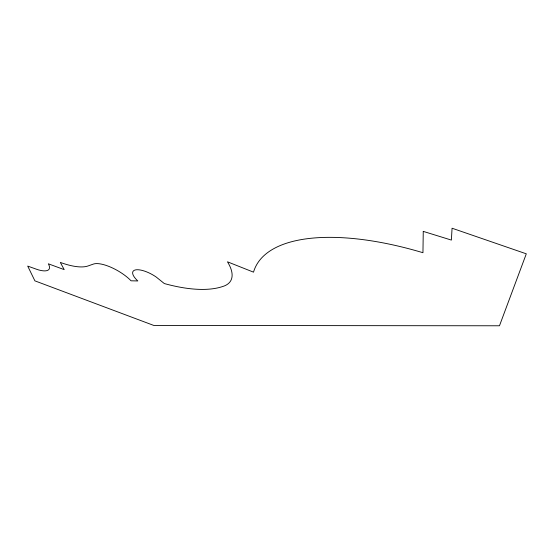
<?xml version="1.0" encoding="UTF-8"?>
<svg xmlns="http://www.w3.org/2000/svg" width="554" height="554" viewBox="0 0 554 554"><rect width="100%" height="100%" fill="white"/><g stroke="black" fill="none" stroke-linecap="round" stroke-linejoin="round"><path stroke-width="0.83" d="M423.256 231.385L422.951 252.714A199.904 82.56 22.9 0 0 253.517 272.159L227.459 261.807A62.18 24.985 29.6 0 1 222.75 286.487A137.302 55.996 31.3 0 1 164.309 283.551L156.221 277.042A18.607 6.849 29.6 0 0 135.515 269.902A18.607 6.849 29.6 0 0 137.814 280.947L131.069 280.802A25.865 9.148 30.2 0 0 93.418 264.071L88.051 265.955A55.829 19.75 31.8 0 1 60.324 262.423L64.195 269.625L48.323 263.801A24.563 8.109 31.6 0 1 37.132 269.466L27.7 266.086L34.895 280.85L153.832 325.454L499.473 325.78L526.3 253.822L452.057 228.22L451.392 240.083L423.256 231.385"/></g></svg>
